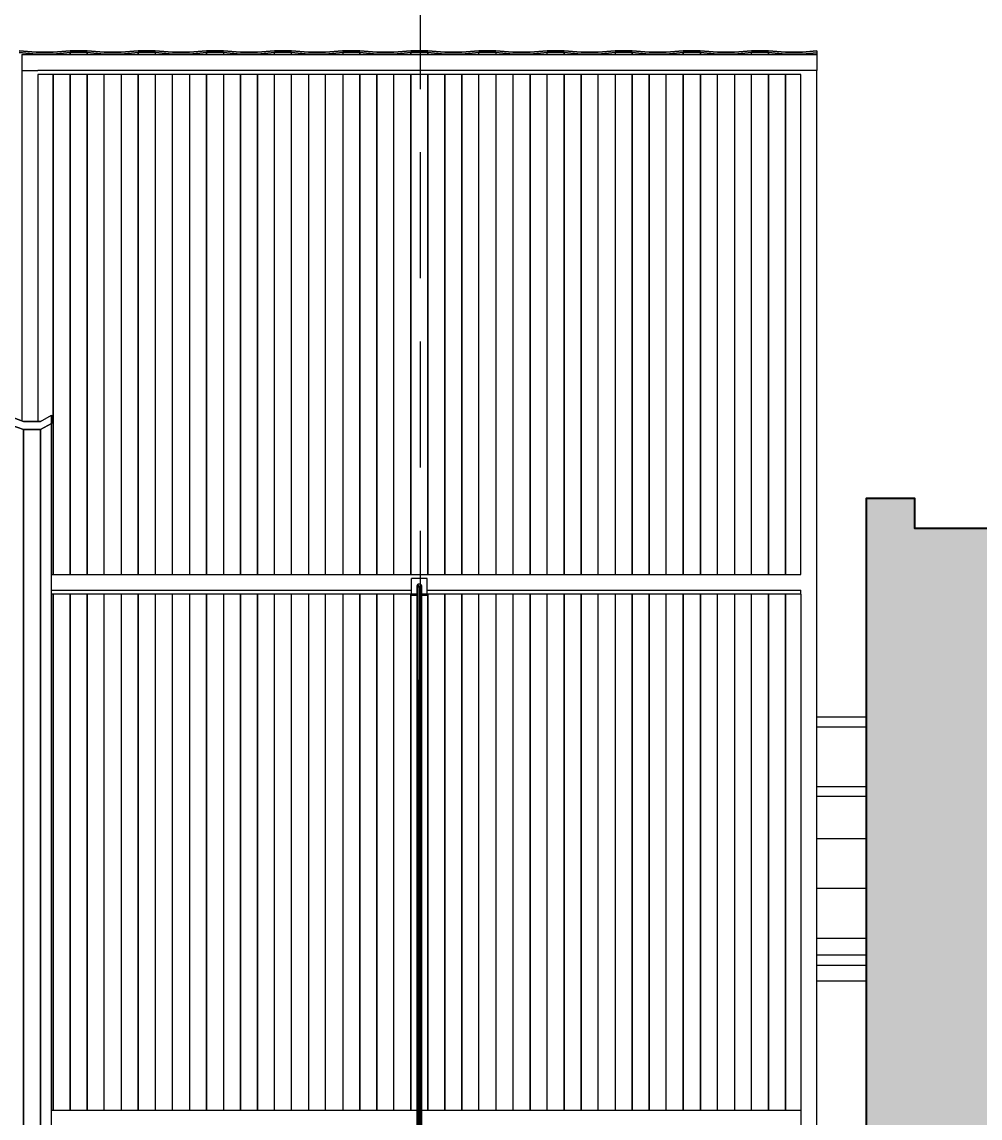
# Model space of a CAD drawing. Extents: x -43 to 90, y 6 to 81.
# Drawn here: x 29.15 to 33.97, y 23.44 to 28.96 of the extents above; entities that cross this region are included whole.
import ezdxf

# ---------------------------------------------------------------- set-up
doc = ezdxf.new("R2010")
doc.units = 0
doc.header["$LTSCALE"] = 0.1
doc.header["$MEASUREMENT"] = 0
doc.linetypes.add('HIDDEN', pattern=[9.525, 6.35, -3.175])
for name, color, linetype in [('cobertura nova', 4, 'CONTINUOUS'), ('hachures cobertura', 252, 'CONTINUOUS'), ('visto', 9, 'CONTINUOUS')]:
    doc.layers.add(name, color=color, linetype=linetype)
doc.layers.add('cortado', color=7, linetype='CONTINUOUS', lineweight=40)
doc.layers.add('hachuras cortado', color=7, linetype='CONTINUOUS', true_color=0xfeffff)

msp = doc.modelspace()

# ---------------------------------------------------------------- hatches: boundary and pattern name
at = {"layer": 'hachuras cortado', "linetype": 'ByBlock'}
msp.add_hatch(color=256, dxfattribs=at).paths.add_polyline_path([(42.9352, 25.9975), (43.5371, 25.9137), (43.5371, 26.4119), (43.7367, 26.4119), (43.7367, 20.1321), (43.2867, 20.1321), (43.2867, 21.302), (40.3389, 21.302), (40.3389, 20.1321), (39.9989, 20.1321), (39.9989, 21.302), (37.0903, 21.302), (37.0903, 20.1321), (36.7503, 20.1321), (36.7503, 21.302), (33.8214, 21.302), (33.8214, 20.1321), (33.4014, 20.1321), (33.4016, 26.5619), (33.6429, 26.5619), (33.6429, 26.4119), (34.1506, 26.4119), (38.3387, 28.6167)])

# ---------------------------------------------------------------- linework, layer by layer
at = {"layer": 'cobertura nova'}
for p, q in [((29.1373, 28.8137), (29.223, 28.8065)), ((29.223, 28.8064), (29.1373, 28.8136)), ((29.2231, 28.7972), (29.1374, 28.8044)), ((29.1374, 28.8043), (29.2231, 28.7971)), ((29.1517, 28.7939), (29.2317, 28.7939)), ((29.1517, 28.7939), (29.1517, 28.7146)), ((29.223, 28.8064), (29.223, 28.8065)), ((29.223, 28.8065), (29.3087, 28.8065)), ((29.3087, 28.8064), (29.223, 28.8064)), ((29.3088, 28.7972), (29.2231, 28.7972)), ((29.2231, 28.7972), (29.2231, 28.7971)), ((29.2231, 28.7971), (29.3088, 28.7971)), ((29.2317, 28.7939), (33.0717, 28.7939)), ((29.3087, 28.8065), (29.3944, 28.8137)), ((29.3944, 28.8136), (29.3087, 28.8064)), ((29.3087, 28.8065), (29.3087, 28.8064)), ((29.3945, 28.8044), (29.3088, 28.7972)), ((29.3088, 28.7971), (29.3945, 28.8044)), ((29.3088, 28.7971), (29.3088, 28.7972)), ((29.3944, 28.8136), (29.3944, 28.8137)), ((29.3944, 28.8137), (29.4801, 28.8137)), ((29.4801, 28.8136), (29.3944, 28.8136)), ((29.3945, 28.8044), (29.4802, 28.8044)), ((29.4802, 28.8044), (29.3945, 28.8044)), ((29.4801, 28.8137), (29.4801, 28.8136)), ((29.4801, 28.8136), (29.4801, 28.8137)), ((29.4801, 28.8137), (29.5658, 28.8065)), ((29.5658, 28.8064), (29.4801, 28.8136)), ((29.4802, 28.8044), (29.566, 28.7971)), ((29.566, 28.7972), (29.4802, 28.8044)), ((29.5658, 28.8064), (29.5658, 28.8065)), ((29.5658, 28.8065), (29.6516, 28.8065)), ((29.5658, 28.8065), (29.5658, 28.8064)), ((29.6516, 28.8064), (29.5658, 28.8064)), ((29.6517, 28.7972), (29.566, 28.7972)), ((29.566, 28.7971), (29.6517, 28.7971)), ((29.6516, 28.8065), (29.7373, 28.8137)), ((29.7373, 28.8136), (29.6516, 28.8064)), ((29.6516, 28.8065), (29.6516, 28.8064)), ((29.6517, 28.7971), (29.7374, 28.8044)), ((29.7374, 28.8044), (29.6517, 28.7972)), ((29.7373, 28.8137), (29.7373, 28.8136)), ((29.7373, 28.8137), (29.823, 28.8137)), ((29.823, 28.8136), (29.7373, 28.8136)), ((29.7374, 28.8044), (29.8231, 28.8044)), ((29.8231, 28.8044), (29.7374, 28.8044)), ((29.823, 28.8137), (29.823, 28.8136)), ((29.823, 28.8136), (29.823, 28.8137)), ((29.823, 28.8137), (29.9087, 28.8065)), ((29.9087, 28.8064), (29.823, 28.8136)), ((29.8231, 28.8044), (29.9088, 28.7971)), ((29.9088, 28.7972), (29.8231, 28.8044)), ((29.9087, 28.8064), (29.9087, 28.8065)), ((29.9087, 28.8065), (29.9944, 28.8065)), ((29.9087, 28.8065), (29.9087, 28.8064)), ((29.9944, 28.8064), (29.9087, 28.8064)), ((29.9945, 28.7972), (29.9088, 28.7972)), ((29.9088, 28.7971), (29.9945, 28.7971)), ((30.0801, 28.8137), (29.9944, 28.8064)), ((29.9944, 28.8065), (30.0801, 28.8137)), ((29.9944, 28.8064), (29.9944, 28.8065)), ((29.9945, 28.7971), (30.0802, 28.8044)), ((30.0802, 28.8044), (29.9945, 28.7972)), ((30.1658, 28.8137), (30.0801, 28.8137)), ((30.0801, 28.8137), (30.0801, 28.8137)), ((30.0801, 28.8137), (30.1658, 28.8137)), ((30.0802, 28.8044), (30.166, 28.8044)), ((30.166, 28.8044), (30.0802, 28.8044)), ((30.2516, 28.8064), (30.1658, 28.8137)), ((30.1658, 28.8137), (30.1658, 28.8137)), ((30.1658, 28.8137), (30.2516, 28.8065)), ((30.166, 28.8044), (30.2517, 28.7971)), ((30.2517, 28.7972), (30.166, 28.8044)), ((30.2516, 28.8065), (30.2516, 28.8064)), ((30.2516, 28.8064), (30.2516, 28.8065)), ((30.2516, 28.8065), (30.3373, 28.8065)), ((30.3373, 28.8064), (30.2516, 28.8064)), ((30.3374, 28.7972), (30.2517, 28.7972)), ((30.2517, 28.7971), (30.3374, 28.7971)), ((30.423, 28.8137), (30.3373, 28.8064)), ((30.3373, 28.8065), (30.423, 28.8137)), ((30.3373, 28.8065), (30.3373, 28.8064)), ((30.3373, 28.8064), (30.3373, 28.8065)), ((30.3374, 28.7971), (30.4231, 28.8044)), ((30.4231, 28.8044), (30.3374, 28.7972)), ((30.5087, 28.8137), (30.423, 28.8137)), ((30.423, 28.8137), (30.423, 28.8137)), ((30.423, 28.8137), (30.5087, 28.8137)), ((30.423, 28.8137), (30.423, 28.8137)), ((30.4231, 28.8044), (30.5088, 28.8044)), ((30.5088, 28.8044), (30.4231, 28.8044)), ((30.5944, 28.8064), (30.5087, 28.8137)), ((30.5087, 28.8137), (30.5087, 28.8137)), ((30.5087, 28.8137), (30.5944, 28.8065)), ((30.5088, 28.8044), (30.5945, 28.7971)), ((30.5945, 28.7972), (30.5088, 28.8044)), ((30.5944, 28.8065), (30.5944, 28.8064)), ((30.5944, 28.8065), (30.6801, 28.8065)), ((30.6801, 28.8064), (30.5944, 28.8064)), ((30.6802, 28.7972), (30.5945, 28.7972)), ((30.5945, 28.7971), (30.6802, 28.7971)), ((30.7658, 28.8137), (30.6801, 28.8064)), ((30.6801, 28.8065), (30.7658, 28.8137)), ((30.6801, 28.8065), (30.6801, 28.8064)), ((30.6802, 28.7971), (30.766, 28.8044)), ((30.766, 28.8044), (30.6802, 28.7972)), ((30.8516, 28.8137), (30.7658, 28.8137)), ((30.7658, 28.8137), (30.7658, 28.8137)), ((30.7658, 28.8137), (30.8516, 28.8137)), ((30.766, 28.8044), (30.8517, 28.8044)), ((30.8517, 28.8044), (30.766, 28.8044)), ((30.9373, 28.8064), (30.8516, 28.8137)), ((30.8516, 28.8137), (30.8516, 28.8137)), ((30.8516, 28.8137), (30.9373, 28.8065)), ((30.8517, 28.8044), (30.9374, 28.7971)), ((30.9374, 28.7972), (30.8517, 28.8044)), ((30.9373, 28.8065), (30.9373, 28.8064)), ((30.9373, 28.8064), (30.9373, 28.8065)), ((30.9373, 28.8065), (31.023, 28.8065)), ((31.023, 28.8064), (30.9373, 28.8064)), ((31.0231, 28.7972), (30.9374, 28.7972)), ((30.9374, 28.7971), (31.0231, 28.7971)), ((31.1087, 28.8137), (31.023, 28.8064)), ((31.023, 28.8065), (31.1087, 28.8137)), ((31.023, 28.8064), (31.023, 28.8065)), ((31.023, 28.8065), (31.023, 28.8064)), ((31.0231, 28.7971), (31.1088, 28.8044)), ((31.1088, 28.8044), (31.0231, 28.7972)), ((31.1944, 28.8137), (31.1087, 28.8137)), ((31.1087, 28.8137), (31.1087, 28.8137)), ((31.1087, 28.8137), (31.1944, 28.8137)), ((31.1088, 28.8044), (31.1945, 28.8044)), ((31.1945, 28.8044), (31.1088, 28.8044)), ((31.2801, 28.8064), (31.1944, 28.8137)), ((31.1944, 28.8137), (31.1944, 28.8137)), ((31.1944, 28.8137), (31.1944, 28.8137)), ((31.1944, 28.8137), (31.2801, 28.8065)), ((31.1945, 28.8044), (31.2802, 28.7972)), ((31.2802, 28.7972), (31.1945, 28.8044)), ((31.2801, 28.8065), (31.2801, 28.8064)), ((31.2801, 28.8064), (31.2801, 28.8065)), ((31.2801, 28.8065), (31.3658, 28.8065)), ((31.3658, 28.8064), (31.2801, 28.8064)), ((31.2802, 28.7972), (31.366, 28.7972)), ((31.366, 28.7972), (31.2802, 28.7972)), ((31.4516, 28.8137), (31.3658, 28.8064)), ((31.3658, 28.8065), (31.4516, 28.8137)), ((31.3658, 28.8065), (31.3658, 28.8064)), ((31.3658, 28.8064), (31.3658, 28.8065)), ((31.366, 28.7972), (31.4517, 28.8044)), ((31.4517, 28.8044), (31.366, 28.7972)), ((31.5373, 28.8137), (31.4516, 28.8137)), ((31.4516, 28.8137), (31.4516, 28.8137)), ((31.4516, 28.8137), (31.4516, 28.8137)), ((31.4516, 28.8137), (31.5373, 28.8137)), ((31.4517, 28.8044), (31.5374, 28.8044)), ((31.5374, 28.8044), (31.4517, 28.8044)), ((31.623, 28.8064), (31.5373, 28.8137)), ((31.5373, 28.8137), (31.5373, 28.8137)), ((31.5373, 28.8137), (31.623, 28.8065)), ((31.5373, 28.8137), (31.5373, 28.8137)), ((31.5374, 28.8044), (31.6231, 28.7972)), ((31.6231, 28.7972), (31.5374, 28.8044)), ((31.623, 28.8065), (31.623, 28.8064)), ((31.623, 28.8065), (31.7087, 28.8065)), ((31.7087, 28.8064), (31.623, 28.8064)), ((31.6231, 28.7972), (31.7088, 28.7972)), ((31.7088, 28.7972), (31.6231, 28.7972)), ((31.7944, 28.8137), (31.7087, 28.8064)), ((31.7087, 28.8065), (31.7944, 28.8137)), ((31.7087, 28.8065), (31.7087, 28.8064)), ((31.7087, 28.8064), (31.7087, 28.8065)), ((31.7088, 28.7972), (31.7945, 28.8044)), ((31.7945, 28.8044), (31.7088, 28.7972)), ((31.8801, 28.8137), (31.7944, 28.8137)), ((31.7944, 28.8137), (31.7944, 28.8137)), ((31.7944, 28.8137), (31.8801, 28.8137)), ((31.7945, 28.8044), (31.8802, 28.8044)), ((31.8802, 28.8044), (31.7945, 28.8044)), ((31.9658, 28.8065), (31.8801, 28.8137)), ((31.8801, 28.8137), (31.8801, 28.8137)), ((31.8801, 28.8137), (31.8801, 28.8137)), ((31.8801, 28.8137), (31.9658, 28.8065)), ((31.8802, 28.8044), (31.966, 28.7972)), ((31.966, 28.7972), (31.8802, 28.8044)), ((32.0516, 28.8065), (31.9658, 28.8065)), ((31.9658, 28.8065), (31.9658, 28.8065)), ((31.9658, 28.8065), (32.0516, 28.8065)), ((31.966, 28.7972), (32.0517, 28.7972)), ((32.0517, 28.7972), (31.966, 28.7972)), ((32.1373, 28.8137), (32.0516, 28.8065)), ((32.0516, 28.8065), (32.1373, 28.8137)), ((32.0516, 28.8065), (32.0516, 28.8065)), ((32.0517, 28.7972), (32.1374, 28.8044)), ((32.1374, 28.8044), (32.0517, 28.7972)), ((32.223, 28.8137), (32.1373, 28.8137)), ((32.1373, 28.8137), (32.1373, 28.8137)), ((32.1373, 28.8137), (32.223, 28.8137)), ((32.1374, 28.8044), (32.2231, 28.8044)), ((32.2231, 28.8044), (32.1374, 28.8044)), ((32.3087, 28.8065), (32.223, 28.8137)), ((32.223, 28.8137), (32.223, 28.8137)), ((32.223, 28.8137), (32.223, 28.8137)), ((32.223, 28.8137), (32.3087, 28.8065)), ((32.2231, 28.8044), (32.3088, 28.7972)), ((32.3088, 28.7972), (32.2231, 28.8044)), ((32.3944, 28.8065), (32.3087, 28.8065)), ((32.3087, 28.8065), (32.3087, 28.8065)), ((32.3087, 28.8065), (32.3087, 28.8065)), ((32.3087, 28.8065), (32.3944, 28.8065)), ((32.3088, 28.7972), (32.3945, 28.7972)), ((32.3945, 28.7972), (32.3088, 28.7972)), ((32.4801, 28.8137), (32.3944, 28.8065)), ((32.3944, 28.8065), (32.4801, 28.8137)), ((32.3944, 28.8065), (32.3944, 28.8065)), ((32.3944, 28.8065), (32.3944, 28.8065)), ((32.3945, 28.7972), (32.4802, 28.8044)), ((32.4802, 28.8044), (32.3945, 28.7972)), ((32.5658, 28.8137), (32.4801, 28.8137)), ((32.4801, 28.8137), (32.4801, 28.8137)), ((32.4801, 28.8137), (32.5658, 28.8137)), ((32.4802, 28.8044), (32.566, 28.8044)), ((32.566, 28.8044), (32.4802, 28.8044)), ((32.6516, 28.8065), (32.5658, 28.8137)), ((32.5658, 28.8137), (32.5658, 28.8137)), ((32.5658, 28.8137), (32.5658, 28.8137)), ((32.5658, 28.8137), (32.6516, 28.8065)), ((32.566, 28.8044), (32.6517, 28.7972)), ((32.6517, 28.7972), (32.566, 28.8044)), ((32.7373, 28.8065), (32.6516, 28.8065)), ((32.6516, 28.8065), (32.6516, 28.8065)), ((32.6516, 28.8065), (32.7373, 28.8065)), ((32.6516, 28.8065), (32.6516, 28.8065)), ((32.6517, 28.7972), (32.7374, 28.7972)), ((32.7374, 28.7972), (32.6517, 28.7972)), ((32.823, 28.8137), (32.7373, 28.8065)), ((32.7373, 28.8065), (32.823, 28.8137)), ((32.7373, 28.8065), (32.7373, 28.8065)), ((32.7374, 28.7972), (32.8231, 28.8044)), ((32.8231, 28.8044), (32.7374, 28.7972)), ((32.9087, 28.8137), (32.823, 28.8137)), ((32.823, 28.8137), (32.823, 28.8137)), ((32.823, 28.8137), (32.9087, 28.8137)), ((32.8231, 28.8044), (32.9088, 28.8044)), ((32.9088, 28.8044), (32.8231, 28.8044)), ((32.9944, 28.8065), (32.9087, 28.8137)), ((32.9087, 28.8137), (32.9087, 28.8137)), ((32.9087, 28.8137), (32.9944, 28.8065)), ((32.9088, 28.8044), (32.9945, 28.7972)), ((32.9945, 28.7972), (32.9088, 28.8044)), ((33.0801, 28.8065), (32.9944, 28.8065)), ((32.9944, 28.8065), (32.9944, 28.8065)), ((32.9944, 28.8065), (33.0801, 28.8065)), ((32.9945, 28.7972), (33.0802, 28.7972)), ((33.0802, 28.7972), (32.9945, 28.7972)), ((33.0717, 28.7939), (33.1517, 28.7939)), ((33.1517, 28.8125), (33.0801, 28.8065)), ((33.0801, 28.8065), (33.1517, 28.8125)), ((33.0801, 28.8065), (33.0801, 28.8065)), ((33.0801, 28.8065), (33.0801, 28.8065)), ((33.0802, 28.7972), (33.1517, 28.8032)), ((33.1517, 28.8032), (33.0802, 28.7972)), ((33.1517, 28.8125), (33.1517, 28.7146)), ((29.1517, 28.7146), (29.2317, 28.7146)), ((29.1517, 28.7146), (29.1517, 26.9503)), ((33.0717, 28.7146), (29.2317, 28.7146)), ((33.0717, 28.6947), (29.2317, 28.6947)), ((29.2317, 28.6947), (29.2317, 26.9475)), ((32.9945, 26.1778), (32.9945, 28.6947)), ((33.1517, 28.7146), (33.0717, 28.7146)), ((33.0717, 26.1778), (33.0717, 28.6947)), ((33.1517, 26.1778), (33.1517, 28.7146)), ((29.0737, 26.979), (29.1594, 26.9475)), ((29.1594, 26.9475), (29.0737, 26.979)), ((29.2451, 26.9475), (29.3004, 26.979)), ((29.3004, 26.979), (29.3003, 26.9386)), ((29.3003, 26.9386), (29.3004, 26.979)), ((29.3004, 20.3806), (29.3004, 26.979)), ((29.3004, 26.979), (29.3004, 26.9783)), ((29.0735, 26.9386), (29.1593, 26.9071)), ((29.1593, 26.9071), (29.0735, 26.9386)), ((29.1594, 26.9475), (29.1594, 26.9475)), ((29.1594, 26.9475), (29.2451, 26.9475)), ((29.2451, 26.9475), (29.1594, 26.9475)), ((29.3003, 26.9386), (29.245, 26.9071)), ((29.245, 26.9071), (29.3003, 26.9386)), ((29.3002, 20.3402), (29.3003, 26.9386)), ((29.1593, 26.9071), (29.1592, 20.3087)), ((29.245, 26.9071), (29.1593, 26.9071)), ((29.1593, 26.9071), (29.245, 26.9071)), ((29.2449, 20.3087), (29.245, 26.9071)), ((29.2451, 26.9072), (29.2451, 26.9072)), ((29.3004, 26.1778), (33.0717, 26.1778)), ((31.1117, 26.0786), (31.1117, 26.1579)), ((31.1917, 26.1579), (31.1117, 26.1579)), ((31.1917, 26.0786), (31.1917, 26.1579)), ((33.1517, 26.0985), (33.1517, 26.1778)), ((29.3004, 26.0985), (31.1117, 26.0985)), ((31.1405, 26.1219), (31.1438, 26.1288)), ((31.1518, 26.1123), (31.1405, 26.1219)), ((31.1406, 21.763), (31.1405, 26.1219)), ((31.1438, 26.1151), (31.1405, 26.1219)), ((31.1438, 21.763), (31.1405, 26.1219)), ((31.1438, 26.1288), (31.1518, 26.1316)), ((31.1518, 26.1123), (31.1438, 26.1288)), ((31.1597, 26.1288), (31.1438, 26.1288)), ((31.1518, 26.1123), (31.1438, 26.1151)), ((31.1438, 26.1151), (31.1517, 21.763)), ((31.1438, 21.763), (31.1438, 26.1151)), ((31.1518, 26.1316), (31.1597, 26.1288)), ((31.1518, 26.1123), (31.1597, 26.1288)), ((31.163, 26.1219), (31.1518, 26.1123)), ((31.1597, 26.1151), (31.1518, 26.1123)), ((31.1518, 26.1123), (31.1596, 21.763)), ((31.1518, 26.1123), (31.1518, 21.763)), ((31.1597, 26.1288), (31.163, 26.1219)), ((31.163, 26.1219), (31.1597, 26.1151)), ((31.1597, 26.1151), (31.163, 21.763)), ((31.1598, 21.763), (31.1597, 26.1151)), ((31.163, 26.1219), (31.163, 21.763)), ((31.1917, 26.0985), (33.0717, 26.0985)), ((33.0717, 26.0786), (33.0717, 26.0985)), ((33.1517, 23.4824), (33.1517, 26.0985)), ((31.1405, 26.0786), (29.3004, 26.0786)), ((31.1088, 23.4824), (31.1088, 26.0786)), ((31.1117, 26.073), (31.1117, 26.0786)), ((31.1117, 26.0786), (31.1405, 26.0786)), ((31.1405, 26.073), (31.1117, 26.073)), ((31.163, 26.0786), (31.1917, 26.0786)), ((33.0717, 26.0786), (31.163, 26.0786)), ((31.1917, 26.073), (31.163, 26.073)), ((31.1917, 26.0786), (31.1917, 26.073)), ((31.1945, 23.4824), (31.1945, 26.0786)), ((33.0717, 26.0786), (33.0717, 23.4824)), ((29.3004, 23.4824), (31.1406, 23.4824)), ((31.163, 23.4824), (33.0717, 23.4824)), ((33.0717, 23.4824), (33.0717, 23.4031)), ((33.1517, 23.4031), (33.1517, 23.4824))]:
    msp.add_line(p, q, dxfattribs=at)
at = {"layer": 'cortado', "flags": 128}
msp.add_lwpolyline([(42.9352, 25.9975), (43.5371, 25.9137), (43.5371, 26.4119), (43.7367, 26.4119), (43.7367, 20.1321), (43.2867, 20.1321), (43.2867, 21.302), (40.3389, 21.302), (40.3389, 20.1321), (39.9989, 20.1321), (39.9989, 21.302), (37.0903, 21.302), (37.0903, 20.1321), (36.7503, 20.1321), (36.7503, 21.302), (33.8214, 21.302), (33.8214, 20.1321), (33.4014, 20.1321), (33.4016, 26.5619), (33.6429, 26.5619), (33.6429, 26.4119), (34.1506, 26.4119), (38.3387, 28.6167)], close=True, dxfattribs=at)
at = {"layer": 'hachures cobertura', "linetype": 'HIDDEN'}
msp.add_line((31.1565, 34.0184), (31.1565, 6.3811), dxfattribs=at)
at = {"layer": 'hachures cobertura'}
for p, q in [((29.2231, 28.7971), (29.2231, 28.7939)), ((29.2231, 28.7939), (29.2231, 28.7971)), ((29.3088, 28.7971), (29.3088, 28.7939)), ((29.3088, 28.7939), (29.3088, 28.7971)), ((29.3945, 28.7939), (29.3945, 28.8044)), ((29.3945, 28.8044), (29.3945, 28.7939)), ((29.4802, 28.8044), (29.4802, 28.7939)), ((29.4802, 28.7939), (29.4802, 28.8044)), ((29.566, 28.7939), (29.566, 28.7972)), ((29.6517, 28.7972), (29.6517, 28.7939)), ((29.7374, 28.7939), (29.7374, 28.8044)), ((29.7374, 28.8044), (29.7374, 28.7939)), ((29.8231, 28.7939), (29.8231, 28.8044)), ((29.9088, 28.7939), (29.9088, 28.7972)), ((29.9945, 28.7972), (29.9945, 28.7939)), ((30.0802, 28.7939), (30.0802, 28.8044)), ((30.0802, 28.8044), (30.0802, 28.7939)), ((30.166, 28.8044), (30.166, 28.7939)), ((30.2517, 28.7939), (30.2517, 28.7972)), ((30.2517, 28.7972), (30.2517, 28.7939)), ((30.3374, 28.7972), (30.3374, 28.7939)), ((30.3374, 28.7939), (30.3374, 28.7972)), ((30.4231, 28.7939), (30.4231, 28.8044)), ((30.5088, 28.7939), (30.5088, 28.8044)), ((30.5945, 28.7972), (30.5945, 28.7939)), ((30.6802, 28.7939), (30.6802, 28.7972)), ((30.766, 28.8044), (30.766, 28.7939)), ((30.8517, 28.7939), (30.8517, 28.8044)), ((30.8517, 28.8044), (30.8517, 28.7939)), ((30.9374, 28.7972), (30.9374, 28.7939)), ((30.9374, 28.7939), (30.9374, 28.7972)), ((31.0231, 28.7939), (31.0231, 28.7972)), ((31.1088, 28.7939), (31.1088, 28.8044)), ((31.1088, 28.8044), (31.1088, 28.7939)), ((31.1945, 28.7939), (31.1945, 28.8044)), ((31.1945, 28.8044), (31.1945, 28.7939)), ((31.2802, 28.7939), (31.2802, 28.7972)), ((31.2802, 28.7972), (31.2802, 28.7939)), ((31.366, 28.7972), (31.366, 28.7939)), ((31.366, 28.7939), (31.366, 28.7972)), ((31.4517, 28.7939), (31.4517, 28.8044)), ((31.5374, 28.8044), (31.5374, 28.7939)), ((31.6231, 28.7939), (31.6231, 28.7972)), ((31.7088, 28.7939), (31.7088, 28.7972)), ((31.7088, 28.7972), (31.7088, 28.7939)), ((31.7945, 28.7939), (31.7945, 28.8044)), ((31.8802, 28.7939), (31.8802, 28.8044)), ((31.8802, 28.8044), (31.8802, 28.7939)), ((31.966, 28.7972), (31.966, 28.7939)), ((31.966, 28.7939), (31.966, 28.7972)), ((32.0517, 28.7939), (32.0517, 28.7972)), ((32.1374, 28.8044), (32.1374, 28.7939)), ((32.2231, 28.7939), (32.2231, 28.8044)), ((32.2231, 28.8044), (32.2231, 28.7939)), ((32.3088, 28.7972), (32.3088, 28.7939)), ((32.3088, 28.7939), (32.3088, 28.7972)), ((32.3945, 28.7939), (32.3945, 28.7972)), ((32.4802, 28.7939), (32.4802, 28.8044)), ((32.4802, 28.8044), (32.4802, 28.7939)), ((32.566, 28.8044), (32.566, 28.7939)), ((32.566, 28.7939), (32.566, 28.8044)), ((32.6517, 28.7939), (32.6517, 28.7972)), ((32.7374, 28.7972), (32.7374, 28.7939)), ((32.8231, 28.7939), (32.8231, 28.8044)), ((32.9088, 28.7939), (32.9088, 28.8044)), ((32.9088, 28.8044), (32.9088, 28.7939)), ((32.9945, 28.7939), (32.9945, 28.7972)), ((32.9945, 28.7972), (32.9945, 28.7939)), ((33.0802, 28.7972), (33.0802, 28.7939)), ((33.0802, 28.7939), (33.0802, 28.7972)), ((29.3088, 28.6947), (29.3088, 26.1778)), ((29.3088, 26.1778), (29.3088, 28.6947)), ((29.3945, 26.1778), (29.3945, 28.6947)), ((29.3945, 28.6947), (29.3945, 26.1778)), ((29.4802, 28.6947), (29.4802, 26.1778)), ((29.4802, 26.1778), (29.4802, 28.6947)), ((29.566, 26.1778), (29.566, 28.6947)), ((29.6517, 28.6947), (29.6517, 26.1778)), ((29.7374, 26.1778), (29.7374, 28.6947)), ((29.7374, 28.6947), (29.7374, 26.1778)), ((29.8231, 26.1778), (29.8231, 28.6947)), ((29.9088, 26.1778), (29.9088, 28.6947)), ((29.9945, 28.6947), (29.9945, 26.1778)), ((30.0802, 26.1778), (30.0802, 28.6947)), ((30.0802, 28.6947), (30.0802, 26.1778)), ((30.166, 28.6947), (30.166, 26.1778)), ((30.2517, 26.1778), (30.2517, 28.6947)), ((30.2517, 28.6947), (30.2517, 26.1778)), ((30.3374, 28.6947), (30.3374, 26.1778)), ((30.3374, 26.1778), (30.3374, 28.6947)), ((30.4231, 26.1778), (30.4231, 28.6947)), ((30.5088, 26.1778), (30.5088, 28.6947)), ((30.5945, 28.6947), (30.5945, 26.1778)), ((30.6802, 26.1778), (30.6802, 28.6947)), ((30.766, 28.6947), (30.766, 26.1778)), ((30.8517, 26.1778), (30.8517, 28.6947)), ((30.8517, 28.6947), (30.8517, 26.1778)), ((30.9374, 28.6947), (30.9374, 26.1778)), ((30.9374, 26.1778), (30.9374, 28.6947)), ((31.0231, 26.1778), (31.0231, 28.6947)), ((31.1088, 26.1778), (31.1088, 28.6947)), ((31.1088, 28.6947), (31.1088, 26.1778)), ((31.1945, 26.1778), (31.1945, 28.6947)), ((31.1945, 28.6947), (31.1945, 26.1778)), ((31.2802, 26.1778), (31.2802, 28.6947)), ((31.2802, 28.6947), (31.2802, 26.1778)), ((31.366, 28.6947), (31.366, 26.1778)), ((31.366, 26.1778), (31.366, 28.6947)), ((31.4517, 26.1778), (31.4517, 28.6947)), ((31.5374, 28.6947), (31.5374, 26.1778)), ((31.6231, 26.1778), (31.6231, 28.6947)), ((31.7088, 26.1778), (31.7088, 28.6947)), ((31.7088, 28.6947), (31.7088, 26.1778)), ((31.7945, 26.1778), (31.7945, 28.6947)), ((31.8802, 26.1778), (31.8802, 28.6947)), ((31.8802, 28.6947), (31.8802, 26.1778)), ((31.966, 28.6947), (31.966, 26.1778)), ((31.966, 26.1778), (31.966, 28.6947)), ((32.0517, 26.1778), (32.0517, 28.6947)), ((32.1374, 28.6947), (32.1374, 26.1778)), ((32.2231, 26.1778), (32.2231, 28.6947)), ((32.2231, 28.6947), (32.2231, 26.1778)), ((32.3088, 28.6947), (32.3088, 26.1778)), ((32.3088, 26.1778), (32.3088, 28.6947)), ((32.3945, 26.1778), (32.3945, 28.6947)), ((32.4802, 26.1778), (32.4802, 28.6947)), ((32.4802, 28.6947), (32.4802, 26.1778)), ((32.566, 28.6947), (32.566, 26.1778)), ((32.566, 26.1778), (32.566, 28.6947)), ((32.6517, 26.1778), (32.6517, 28.6947)), ((32.7374, 28.6947), (32.7374, 26.1778)), ((32.8231, 26.1778), (32.8231, 28.6947)), ((32.9088, 26.1778), (32.9088, 28.6947)), ((32.9088, 28.6947), (32.9088, 26.1778)), ((32.9945, 28.6947), (32.9945, 26.1778)), ((29.1592, 20.3087), (29.1593, 26.9071)), ((29.245, 26.9071), (29.2449, 20.3087)), ((29.3088, 26.0786), (29.3088, 23.4824)), ((29.3088, 23.4824), (29.3088, 26.0786)), ((29.3945, 23.4824), (29.3945, 26.0786)), ((29.3945, 26.0786), (29.3945, 23.4824)), ((29.4802, 26.0786), (29.4802, 23.4824)), ((29.4802, 23.4824), (29.4802, 26.0786)), ((29.5659, 23.4824), (29.566, 26.0786)), ((29.6517, 26.0786), (29.6517, 23.4824)), ((29.7374, 23.4824), (29.7374, 26.0786)), ((29.7374, 26.0786), (29.7374, 23.4824)), ((29.8231, 23.4824), (29.8231, 26.0786)), ((29.9088, 23.4824), (29.9088, 26.0786)), ((29.9945, 26.0786), (29.9945, 23.4824)), ((30.0802, 23.4824), (30.0802, 26.0786)), ((30.0802, 26.0786), (30.0802, 23.4824)), ((30.166, 26.0786), (30.1659, 23.4824)), ((30.2517, 23.4824), (30.2517, 26.0786)), ((30.2517, 26.0786), (30.2517, 23.4824)), ((30.3374, 26.0786), (30.3374, 23.4824)), ((30.3374, 23.4824), (30.3374, 26.0786)), ((30.4231, 23.4824), (30.4231, 26.0786)), ((30.5088, 23.4824), (30.5088, 26.0786)), ((30.5945, 26.0786), (30.5945, 23.4824)), ((30.6802, 23.4824), (30.6802, 26.0786)), ((30.766, 26.0786), (30.7659, 23.4824)), ((30.8517, 23.4824), (30.8517, 26.0786)), ((30.8517, 26.0786), (30.8517, 23.4824)), ((30.9374, 26.0786), (30.9374, 23.4824)), ((30.9374, 23.4824), (30.9374, 26.0786)), ((31.0231, 23.4824), (31.0231, 26.0786)), ((31.1088, 26.0786), (31.1088, 23.4824)), ((31.1945, 26.0786), (31.1945, 23.4824)), ((31.2802, 23.4824), (31.2802, 26.0786)), ((31.2802, 26.0786), (31.2802, 23.4824)), ((31.366, 26.0786), (31.3659, 23.4824)), ((31.3659, 23.4824), (31.366, 26.0786)), ((31.4517, 23.4824), (31.4517, 26.0786)), ((31.5374, 26.0786), (31.5374, 23.4824)), ((31.6231, 23.4824), (31.6231, 26.0786)), ((31.7088, 23.4824), (31.7088, 26.0786)), ((31.7088, 26.0786), (31.7088, 23.4824)), ((31.7945, 23.4824), (31.7945, 26.0786)), ((31.8802, 23.4824), (31.8802, 26.0786)), ((31.8802, 26.0786), (31.8802, 23.4824)), ((31.966, 26.0786), (31.9659, 23.4824)), ((31.9659, 23.4824), (31.966, 26.0786)), ((32.0517, 23.4824), (32.0517, 26.0786)), ((32.1374, 26.0786), (32.1374, 23.4824)), ((32.2231, 23.4824), (32.2231, 26.0786)), ((32.2231, 26.0786), (32.2231, 23.4824)), ((32.3088, 26.0786), (32.3088, 23.4824)), ((32.3088, 23.4824), (32.3088, 26.0786)), ((32.3945, 23.4824), (32.3945, 26.0786)), ((32.4802, 23.4824), (32.4802, 26.0786)), ((32.4802, 26.0786), (32.4802, 23.4824)), ((32.566, 26.0786), (32.5659, 23.4824)), ((32.5659, 23.4824), (32.566, 26.0786)), ((32.6517, 23.4824), (32.6517, 26.0786)), ((32.7374, 26.0786), (32.7374, 23.4824)), ((32.8231, 23.4824), (32.8231, 26.0786)), ((32.9088, 23.4824), (32.9088, 26.0786)), ((32.9088, 26.0786), (32.9088, 23.4824)), ((32.9945, 23.4824), (32.9945, 26.0786)), ((32.9945, 26.0786), (32.9945, 23.4824))]:
    msp.add_line(p, q, dxfattribs=at)
at = {"layer": 'visto'}
for p, q in [((33.1517, 25.4618), (33.4014, 25.4618)), ((33.1517, 25.4118), (33.4014, 25.4118)), ((33.1517, 25.1118), (33.4014, 25.1118)), ((33.1517, 24.2118), (33.4014, 24.2118)), ((33.1517, 24.1326), (33.4014, 24.1326))]:
    msp.add_line(p, q, dxfattribs=at)
at = {"layer": 'visto', "ltscale": 0.5}
for p, q in [((33.4014, 24.8472), (33.1517, 24.8472)), ((33.4014, 24.5972), (33.1517, 24.5972)), ((33.4014, 24.3472), (33.1517, 24.3472))]:
    msp.add_line(p, q, dxfattribs=at)
at = {"layer": 'visto'}
for points in [[(33.1517, 25.0618), (33.4014, 25.0618)], [(33.4014, 24.2618), (33.1517, 24.2618)]]:
    msp.add_lwpolyline(points, dxfattribs=at)

doc.saveas('drawing.dxf')
